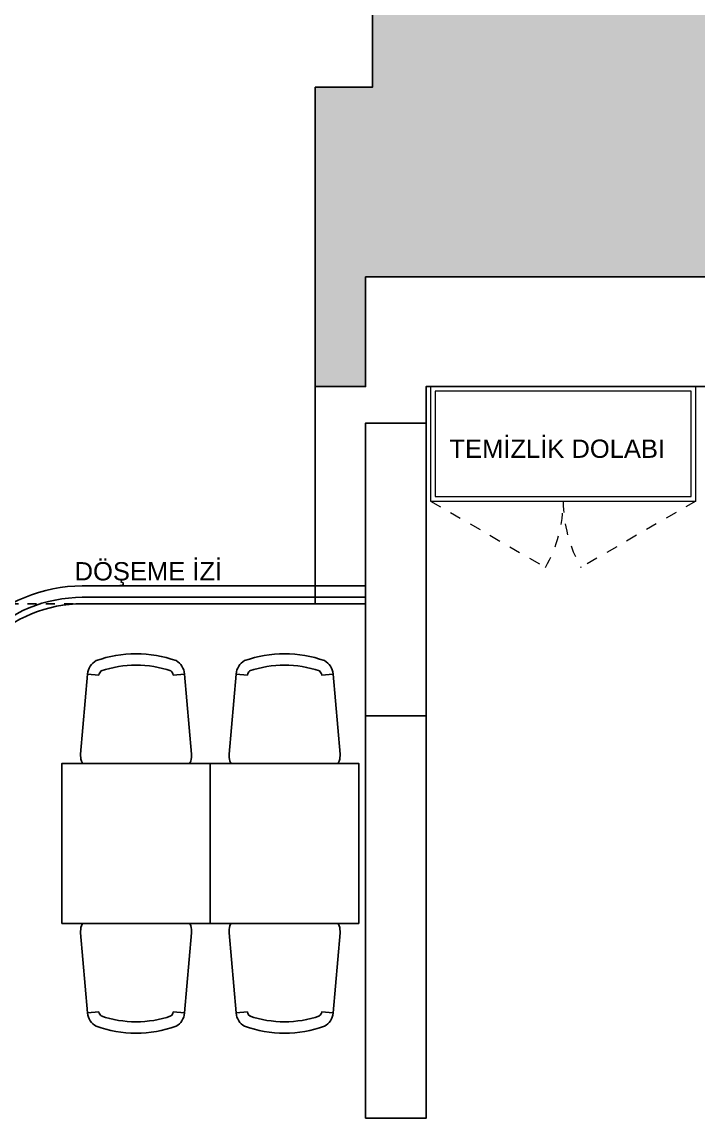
# Model space of a CAD drawing. Header units: millimetres. Extents: x 863 to 22635, y -482 to 12118.
# Drawn here: x 15303.6 to 15599.6, y 3895.6 to 4375.2 of the extents above; entities that cross this region are included whole.
import ezdxf

# ---------------------------------------------------------------- set-up
doc = ezdxf.new("R2010")
doc.units = ezdxf.units.MM
doc.set_wipeout_variables(frame=1)
doc.linetypes.add('JIS_02_1.0', pattern=[2, 1, -1])
for name, color, linetype in [('Existing COLUMN_0G', 63, 'Continuous'), ('Existing WALL_0G', 65, 'Continuous'), ('HATCH_0G', 251, 'Continuous'), ('PAVEMENT OUTSIDE_0G', 25, 'Continuous'), ('WALL_0G', 151, 'Continuous')]:
    doc.layers.add(name, color=color, linetype=linetype)
for name, color, linetype, lineweight in [('FURNITURE_0G', 53, 'Continuous', 25), ('tefris', 62, 'Continuous', 20), ('yazi', 150, 'Continuous', 18)]:
    doc.layers.add(name, color=color, linetype=linetype, lineweight=lineweight)
doc.styles.get("Standard").update_dxf_attribs({"font": 'arial.ttf'})

# ---------------------------------------------------------------- blocks, each defined once
blk = doc.blocks.new('A$C653B2E3B')
at = {"color": 0}
blk.add_wipeout([(0, 411.3), (5.4, 439.3), (24.3, 466.6), (39.4, 477.3), (60.5, 484.9), (75, 486.3), (113, 483.3), (431.5, 455.4), (449.2, 451.7), (465.4, 443.9), (482.3, 429.1), (490.1, 417.9), (502.6, 377.7), (510.3, 344.8), (516.3, 307.8), (519.3, 276.3), (520.3, 243.2), (519, 206), (515.5, 172.7), (508.2, 131.4), (501.6, 104.9), (490.1, 68.4), (479.8, 54.4), (465.4, 42.4), (441.3, 32.4), (431.5, 30.9), (81.5, 0.3), (61.3, 1.3), (38.8, 9.3), (24.3, 19.7), (12.9, 32.9), (4.6, 49.2), (0, 75)], dxfattribs=at).dxf.layer = 'FURNITURE_0G'
at = {"layer": 'FURNITURE_0G', "color": 0}
for p, q in [((81.5, 486), (431.5, 455.4)), ((427.2, 405.6), (431.5, 455.4)), ((0, 411.3), (0, 243.2)), ((0, 75), (0, 243.2)), ((427.2, 80.7), (431.5, 30.9)), ((81.5, 0.3), (431.5, 30.9))]:
    blk.add_line(p, q, dxfattribs=at)
for centre, radius, start, end in [((75, 411.3), 75, 85, 180), ((425, 380.7), 75, 29.7698, 85), ((425, 380.7), 25, 37.4874, 85), ((0, 243.2), 470.3, 0, 18.9511), ((0, 243.2), 520.3, 0, 19.6262), ((0, 243.2), 470.3, 341.0489, 0), ((0, 243.2), 520.3, 340.3738, 0), ((75, 75), 75, 180, 275), ((425, 105.6), 25, 275, 322.5126), ((425, 105.6), 75, 275, 330.2302)]:
    blk.add_arc(centre, radius, start, end, dxfattribs=at)
blk = doc.blocks.new('221026_65X70-MASA-CIFT')
at = {"layer": 'FURNITURE_0G', "color": 0, "linetype": 'ByBlock', "yscale": 0.1000000000000001, "rotation": 90}
for p, xscale, zscale in [((24.32, 31), 0.1000000000000001, 0.1000000000000001), ((24.32, -31), -0.1000000000000001, 0.1)]:
    blk.add_blockref('A$C653B2E3B', p, dxfattribs=dict(at, xscale=xscale, zscale=zscale))
at = {"color": 0, "linetype": 'ByBlock'}
blk.add_wipeout([(32.5, -35), (-32.5, -35), (-32.5, 35), (32.5, 35)], dxfattribs=at).dxf.layer = 'FURNITURE_0G'
at = {"layer": 'FURNITURE_0G', "color": 0, "linetype": 'ByBlock'}
blk.add_lwpolyline([(32.5, -35), (-32.5, -35), (-32.5, 35), (32.5, 35)], close=True, dxfattribs=at)

msp = doc.modelspace()

# ---------------------------------------------------------------- hatches: boundary and pattern name
at = {"layer": 'HATCH_0G'}
h = msp.add_hatch(dxfattribs=at)
h.set_pattern_fill('DOTS', color=256, scale=100, angle=45)
h.set_pattern_definition([(45, (156564.517, -4538.823), (-2.2097087, 6.62912607), [0, -6.25])])
h.paths.add_polyline_path([(15454.04, 4263.66), (15454.04, 4215.66), (15432.04, 4215.66), (15432.04, 4346.66), (15457.04, 4346.66), (15457.04, 5286.66), (16975.04, 5286.66), (16975.04, 4346.66), (16935.04, 4346.66), (16935.04, 4263.66)])
h.paths.add_polyline_path([(16670.9, 4886.65), (16820.89, 4886.65), (16820.89, 4971.47), (16670.9, 4971.47)], flags=24)
h.paths.add_polyline_path([(15587.72, 4741.83), (15825.87, 4741.83), (15825.87, 4963.19), (15587.72, 4963.19)], flags=24)

# ---------------------------------------------------------------- linework, layer by layer
at = {"layer": 'Existing COLUMN_0G'}
msp.add_lwpolyline([(15480.54, 4199.66), (15454.04, 4199.66), (15454.04, 4071.66), (15480.54, 4071.66)], close=True, dxfattribs=at)
at = {"layer": 'Existing WALL_0G'}
msp.add_lwpolyline([(15454.04, 4263.66), (15454.04, 4215.66), (15432.04, 4215.66), (15432.04, 4346.66), (15457.04, 4346.66), (15457.04, 5286.66), (16975.04, 5286.66), (16975.04, 4346.66), (16935.04, 4346.66), (16935.04, 4263.66)], close=True, dxfattribs=at)
msp.add_lwpolyline([(16435.04, 4203.16), (15964.04, 4203.16), (15964.04, 4071.66), (15937.54, 4071.66), (15937.54, 4215.66), (15480.54, 4215.66), (15480.54, 4071.66), (15454.04, 4071.66), (15454.04, 4120.66), (15432.04, 4120.66), (15432.04, 4215.66), (15454.04, 4215.66), (15454.04, 4263.66), (16935.04, 4263.66)], dxfattribs=at)
at = {"layer": 'Existing WALL_0G', "linetype": 'JIS_02_1.0', "ltscale": 4}
msp.add_lwpolyline([(15454.04, 4120.66), (15272.04, 4120.66), (15272.04, 2945.66), (17043.04, 2945.66), (17043.04, 3173.66), (16976.54, 3173.66)], dxfattribs=at)
at = {"layer": 'PAVEMENT OUTSIDE_0G', "color": 251}
for points in [[(15264.25, 3965.78), (15264.25, 4062.66, -0.414214), (15330.04, 4128.45), (15454.04, 4128.45)], [(15269.25, 3965.78), (15269.25, 4062.66, -0.414214), (15330.04, 4123.45), (15454.04, 4123.45)], [(16960.04, 3212.66), (16985.04, 3212.66, -0.414214), (17043.04, 3154.66), (17043.04, 3003.66, -0.414214), (16985.04, 2945.66), (15330.04, 2945.66), (15330.04, 2945.66), (15330.04, 2945.66), (15330.04, 2945.66), (15330.04, 2945.66), (15330.04, 2945.66, -0.414214), (15272.04, 3003.66), (15272.04, 4062.66, -0.414214), (15330.04, 4120.66), (15454.04, 4120.66)]]:
    msp.add_lwpolyline(points, format="xyb", dxfattribs=at)
at = {"layer": 'tefris'}
for points in [[(15598.64, 4215.59), (15482.54, 4215.59), (15482.54, 4165.59), (15598.64, 4165.59)], [(15596.64, 4213.59), (15484.54, 4213.59), (15484.54, 4167.59), (15596.64, 4167.59)]]:
    msp.add_lwpolyline(points, close=True, dxfattribs=at)
at = {"layer": 'tefris', "linetype": 'JIS_02_1.0', "ltscale": 5}
for points in [[(15482.54, 4165.59), (15532.81, 4136.56)], [(15598.64, 4165.59), (15548.36, 4136.56)]]:
    msp.add_lwpolyline(points, dxfattribs=at)
for centre, start, end in [((15482.54, 4165.59), 330, 0), ((15598.64, 4165.59), 180, 210)]:
    msp.add_arc(centre, 58.05, start, end, dxfattribs=at)
at = {"layer": 'WALL_0G'}
msp.add_lwpolyline([(15454.04, 4071.66), (15454.04, 3895.57), (15480.65, 3895.59), (15480.54, 4071.66)], dxfattribs=at)

# ---------------------------------------------------------------- texts
at = {"layer": 'yazi', "linetype": 'Continuous'}
for s, p in [('TEMİZLİK DOLABI', (15490.78, 4184.48, 0)), ('DÖŞEME İZİ', (15326.66, 4130.85))]:
    msp.add_text(s, height=8, dxfattribs=at).set_placement(p)

# ---------------------------------------------------------------- next in the draw order: block references
at = {"layer": 'FURNITURE_0G'}
msp.add_blockref('221026_65X70-MASA-CIFT', (15418.58, 4015.74), dxfattribs=at)

# ---------------------------------------------------------------- next in the draw order: block references
msp.add_blockref('221026_65X70-MASA-CIFT', (15353.58, 4015.74), dxfattribs=at)

doc.saveas('drawing.dxf')
